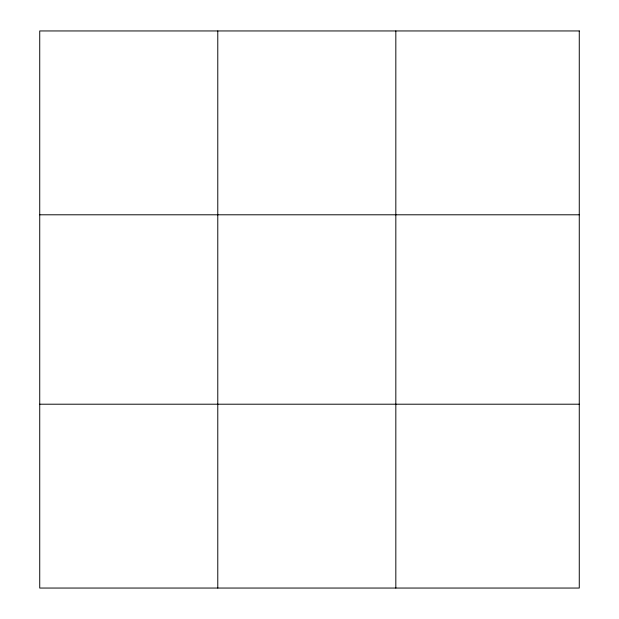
<?xml version="1.0" encoding="UTF-8"?>
<svg xmlns="http://www.w3.org/2000/svg" width="619" height="619" viewBox="0 0 619 619"><rect width="100%" height="100%" fill="white"/><g stroke="black" fill="none" stroke-linecap="round" stroke-linejoin="round"><path stroke-width="0.93" d="M217.78 588.05L217.78 30.95M395.827 588.05L395.827 30.95M39.732 214.793L579.268 214.793M39.732 404.207L579.268 404.207M579.268 30.95L579.268 588.05L39.732 588.05L39.732 30.95L579.268 30.95"/></g></svg>
